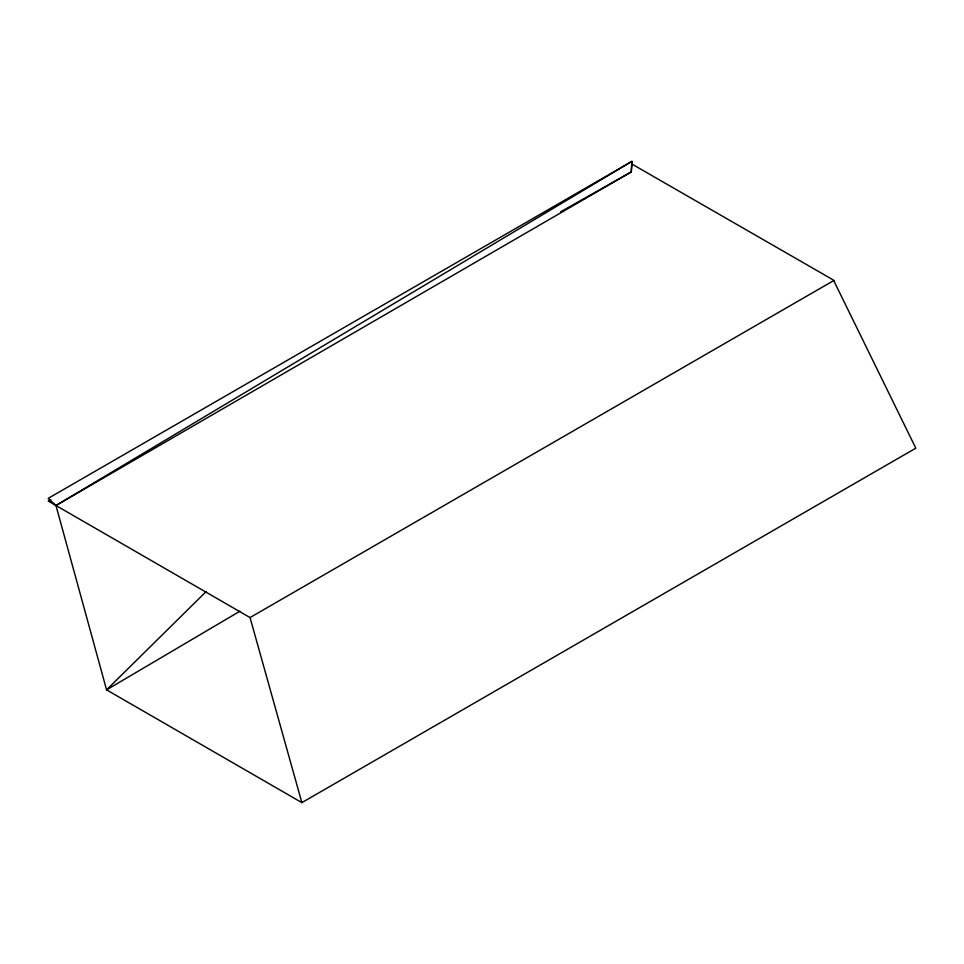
<?xml version="1.0" encoding="UTF-8"?>
<svg xmlns="http://www.w3.org/2000/svg" width="964" height="964" viewBox="0 0 964 964"><rect width="100%" height="100%" fill="white"/><g stroke="black" fill="none" stroke-linecap="round" stroke-linejoin="round"><path stroke-width="1.45" d="M631.89 164.049L631.263 171.941L55.972 505.522L48.2 498.364L631.89 161.374L631.89 164.049L834.017 280.391L250.038 617.562L48.2 501.027L50.815 499.557M206.151 591.559L106.57 689.863L301.877 802.626L915.8 448.176L833.715 280.572M239.964 611.2L106.57 689.863L55.972 505.522L631.89 161.374L631.263 171.941L560.518 211.875M250.038 617.562L301.877 802.626"/></g></svg>
